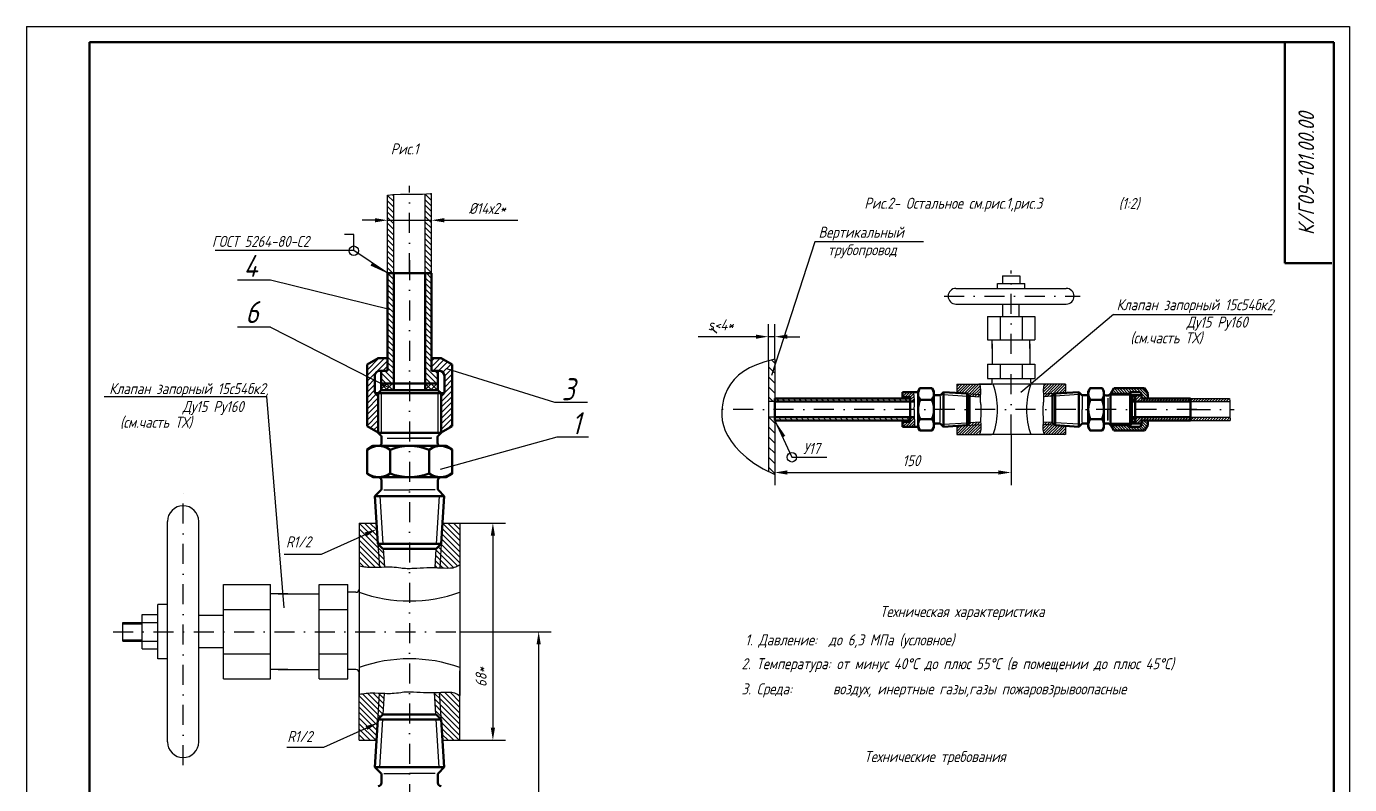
# Model space of a CAD drawing. Header units: millimetres. Extents: x 0 to 6596, y 0 to 3335.
# Drawn here: x 197.6 to 617.6, y 669.7 to 910.4 of the extents above; entities that cross this region are included whole.
import ezdxf

# ---------------------------------------------------------------- set-up
doc = ezdxf.new("R2010")
doc.units = ezdxf.units.MM
doc.header["$LTSCALE"] = 0.5
doc.header["$MEASUREMENT"] = 0
doc.linetypes.add('DASHDOT', pattern=[25.4, 12.7, -6.35, 0, -6.35])
doc.styles.get("Standard").update_dxf_attribs({"font": 'romand.shx', "width": 0.8, "oblique": 15, "height": 3.5})
doc.dimstyles.get("Standard").update_dxf_attribs({"dimscale": 0, "dimtxt": 3.5, "dimasz": 4, "dimexe": 4, "dimexo": 0, "dimgap": 2, "dimtad": 1, "dimrnd": 0.0035, "dimtxsty": 'Standard', "dimcen": 0.09, "dimclrd": 5, "dimazin": 2, "dimtfac": 1, "dimtix": 1, "dimtmove": 0, "dimatfit": 0, "dimfxl": 0, "dimtolj": 1, "dimtzin": 0, "dimarcsym": 0})
pattern_1 = [(135, (59.1219, 202.942), (-0.8838835, -0.8838835), [])]
pattern_2 = [(45, (252.4969, 918.8095), (-0.4419417, 0.4419417), [])]

# ---------------------------------------------------------------- blocks, each defined once
blk = doc.blocks.new('*D296')
at = {"color": 0, "linetype": 'Continuous', "lineweight": -2, "transparency": 16777216}
for p, q in [((312.18, 832.03), (312.18, 852.85)), ((326.18, 832.03), (326.18, 852.85))]:
    blk.add_line(p, q, dxfattribs=at)
at = {"color": 5, "linetype": 'Continuous', "lineweight": -2, "transparency": 16777216}
for p, q in [((308.18, 848.85), (304.18, 848.85)), ((312.18, 848.85), (326.18, 848.85)), ((330.18, 848.85), (353.56, 848.85))]:
    blk.add_line(p, q, dxfattribs=at)
at = {"color": 5, "linetype": 'Continuous', "lineweight": 25, "transparency": 16777216}
for points in [[(308.18, 849.52), (308.18, 848.18), (312.18, 848.85)], [(330.18, 849.52), (330.18, 848.18), (326.18, 848.85)]]:
    blk.add_solid(points, dxfattribs=at)
at = {"layer": 'Defpoints', "color": 0, "linetype": 'Continuous', "lineweight": 25, "transparency": 16777216}
for p in [(326.18, 848.85), (312.18, 832.03), (326.18, 832.03)]:
    blk.add_point(p, dxfattribs=at)
at = {"color": 0, "linetype": 'Continuous', "lineweight": 25, "transparency": 16777216, "insert": (343.87, 852.6), "char_height": 3.5, "attachment_point": 5}
blk.add_mtext('\\A1;%%C14х2*', dxfattribs=at)
blk = doc.blocks.new('*D287')
at = {"color": 0, "linetype": 'Continuous', "lineweight": -2, "transparency": 16777216}
for p, q in [((433.11, 804.2), (433.11, 815.88)), ((435.11, 804.77), (435.11, 815.88))]:
    blk.add_line(p, q, dxfattribs=at)
at = {"color": 5, "linetype": 'Continuous', "lineweight": -2, "transparency": 16777216}
for p, q in [((429.11, 811.88), (410.8, 811.88)), ((435.11, 811.88), (433.11, 811.88)), ((439.11, 811.88), (443.11, 811.88))]:
    blk.add_line(p, q, dxfattribs=at)
at = {"color": 5, "linetype": 'Continuous', "lineweight": 25, "transparency": 16777216}
for points in [[(429.11, 812.55), (429.11, 811.21), (433.11, 811.88)], [(439.11, 812.55), (439.11, 811.21), (435.11, 811.88)]]:
    blk.add_solid(points, dxfattribs=at)
at = {"layer": 'Defpoints', "color": 0, "linetype": 'Continuous', "lineweight": 25, "transparency": 16777216}
for p in [(435.11, 811.88), (433.11, 804.2), (435.11, 804.77)]:
    blk.add_point(p, dxfattribs=at)
at = {"color": 0, "linetype": 'Continuous', "lineweight": 25, "transparency": 16777216, "insert": (417.95, 815.63), "char_height": 3.5, "attachment_point": 5}
blk.add_mtext('\\A1;s<4*', dxfattribs=at)
blk = doc.blocks.new('*D291')
at = {"color": 0, "linetype": 'Continuous', "lineweight": -2, "transparency": 16777216}
for p, q in [((435.11, 785.27), (435.11, 764.75)), ((510.12, 780.78), (510.12, 764.75))]:
    blk.add_line(p, q, dxfattribs=at)
at = {"color": 5, "linetype": 'Continuous', "lineweight": -2, "transparency": 16777216}
blk.add_line((439.11, 768.75), (506.12, 768.75), dxfattribs=at)
at = {"color": 5, "linetype": 'Continuous', "lineweight": 25, "transparency": 16777216}
for points in [[(439.11, 769.41), (439.11, 768.08), (435.11, 768.75)], [(506.12, 769.41), (506.12, 768.08), (510.12, 768.75)]]:
    blk.add_solid(points, dxfattribs=at)
at = {"layer": 'Defpoints', "color": 0, "linetype": 'Continuous', "lineweight": 25, "transparency": 16777216}
for p in [(435.11, 785.27), (510.12, 780.78), (510.12, 768.75)]:
    blk.add_point(p, dxfattribs=at)
at = {"color": 0, "linetype": 'Continuous', "lineweight": 25, "transparency": 16777216, "insert": (478.48, 772.5), "char_height": 3.5, "attachment_point": 5}
blk.add_mtext('\\A1;150', dxfattribs=at)
blk = doc.blocks.new('*D292')
at = {"color": 0, "linetype": 'Continuous', "lineweight": -2, "transparency": 16777216}
for p, q in [((335.18, 752.7), (349.64, 752.7)), ((335.18, 683.7), (349.64, 683.7))]:
    blk.add_line(p, q, dxfattribs=at)
at = {"color": 5, "linetype": 'Continuous', "lineweight": -2, "transparency": 16777216}
blk.add_line((345.64, 748.7), (345.64, 687.7), dxfattribs=at)
at = {"color": 5, "linetype": 'Continuous', "lineweight": 25, "transparency": 16777216}
for points in [[(344.97, 748.7), (346.3, 748.7), (345.64, 752.7)], [(344.97, 687.7), (346.3, 687.7), (345.64, 683.7)]]:
    blk.add_solid(points, dxfattribs=at)
at = {"layer": 'Defpoints', "color": 0, "linetype": 'Continuous', "lineweight": 25, "transparency": 16777216}
for p in [(335.18, 752.7), (335.18, 683.7), (345.64, 683.7)]:
    blk.add_point(p, dxfattribs=at)
at = {"color": 0, "linetype": 'Continuous', "lineweight": 25, "transparency": 16777216, "insert": (341.89, 703.79), "char_height": 3.5, "attachment_point": 5, "rotation": 90}
blk.add_mtext('\\A1;68*', dxfattribs=at)
blk = doc.blocks.new('*D290')
at = {"color": 0, "linetype": 'Continuous', "lineweight": -2, "transparency": 16777216}
for p, q in [((335.18, 718.2), (364.16, 718.2)), ((326.2, 568.2), (364.16, 568.2))]:
    blk.add_line(p, q, dxfattribs=at)
at = {"color": 5, "linetype": 'Continuous', "lineweight": -2, "transparency": 16777216}
blk.add_line((360.16, 714.2), (360.16, 572.2), dxfattribs=at)
at = {"color": 5, "linetype": 'Continuous', "lineweight": 25, "transparency": 16777216}
for points in [[(359.5, 714.2), (360.83, 714.2), (360.16, 718.2)], [(359.5, 572.2), (360.83, 572.2), (360.16, 568.2)]]:
    blk.add_solid(points, dxfattribs=at)
at = {"layer": 'Defpoints', "color": 0, "linetype": 'Continuous', "lineweight": 25, "transparency": 16777216}
for p in [(335.18, 718.2), (326.2, 568.2), (360.16, 568.2)]:
    blk.add_point(p, dxfattribs=at)
at = {"color": 0, "linetype": 'Continuous', "lineweight": 25, "transparency": 16777216, "insert": (356.41, 647.1), "char_height": 3.5, "attachment_point": 5, "rotation": 90}
blk.add_mtext('\\A1;150', dxfattribs=at)

msp = doc.modelspace()

# ---------------------------------------------------------------- hatches: boundary and pattern name
at = {"linetype": 'Continuous', "lineweight": 25}
h = msp.add_hatch(dxfattribs=at)
h.set_pattern_fill('ANSI31', color=256, scale=10, angle=90, style=0)
h.set_pattern_definition(pattern_1)
h.paths.add_polyline_path([(314.178, 857.023), (314.005, 857.017), (312.178, 856.853), (312.178, 832.029), (314.178, 832.029)])
h.paths.add_polyline_path([(326.178, 857.333), (325.788, 857.291), (324.178, 857.204), (324.178, 832.029), (326.178, 832.029)])
h = msp.add_hatch(dxfattribs=at)
h.set_pattern_fill('ANSI31', color=256, scale=10, angle=90, style=0)
h.set_pattern_definition(pattern_1)
h.paths.add_polyline_path([(314.178, 832.029), (312.178, 832.029), (312.178, 832.002), (312.184, 831.998), (312.178, 832.001), (312.178, 801.029), (310.201, 801.029), (310.201, 797.029), (314.178, 797.029)])
h.paths.add_polyline_path([(326.178, 832.029), (324.178, 832.029), (324.178, 797.029), (328.201, 797.029), (328.201, 801.029), (326.178, 801.029)])
h = msp.add_hatch(dxfattribs=at)
h.set_pattern_fill('ANSI31', color=256, scale=10, style=0)
h.set_pattern_definition([(45, (59.1219, 202.942), (-0.8838835, 0.8838835), [])])
h.paths.add_polyline_path([(332.678, 803.002), (329.167, 805.029), (326.178, 805.029), (326.178, 801.029), (328.624, 801.029, -0.4142136), (330.224, 799.429), (330.224, 794.397, -0.1989124), (329.931, 793.69), (329.201, 792.96), (329.201, 781.493), (332.678, 783.5)])
h.paths.add_polyline_path([(308.471, 793.69, -0.1989124), (308.178, 794.397), (308.178, 797.973), (305.678, 799.245), (305.678, 783.5), (309.201, 781.466), (309.201, 792.96)])
h.paths.add_polyline_path([(312.178, 805.029), (309.178, 805.029), (305.678, 803.008), (305.678, 799.245), (308.178, 797.973), (308.178, 799.429, -0.4142136), (309.778, 801.029), (312.178, 801.029)])
h = msp.add_hatch(dxfattribs=at)
h.set_pattern_fill('ANSI31', color=256, scale=18, angle=90, style=0)
h.set_pattern_definition([(135, (105.5528, 283.4416), (-1.59099, -1.59099), [])])
h.paths.add_polyline_path([(435.11, 804.767), (433.11, 804.199), (433.11, 791.27), (435.11, 791.27)])
h.paths.add_polyline_path([(435.11, 786.27), (433.11, 786.27), (433.11, 769.113), (435.11, 768.155)])
h = msp.add_hatch(dxfattribs=at)
h.set_pattern_fill('ANSI37', color=256, scale=10, angle=90, style=0)
h.set_pattern_definition([(135, (59.1219, 202.942), (-0.8838835, -0.8838835), []), (225, (59.1219, 202.942), (0.8838835, -0.8838835), [])])
h.paths.add_polyline_path([(314.178, 797.029), (310.201, 797.029), (310.201, 794.911), (314.178, 794.911)])
h.paths.add_polyline_path([(328.201, 797.029), (324.178, 797.029), (324.178, 794.911), (328.201, 794.911)])
h = msp.add_hatch(dxfattribs=at)
h.set_pattern_fill('ANSI31', color=256, scale=5, style=0)
h.set_pattern_definition(pattern_2)
h.paths.add_polyline_path([(479.469, 783.27), (479.456, 784.173), (479.43, 785.185), (479.399, 786.108), (479.393, 786.27), (478.144, 786.27), (478.144, 784.87), (475.644, 784.87), (475.644, 783.27)])
h.paths.add_polyline_path([(478.144, 792.67), (478.144, 791.27), (479.346, 791.27), (479.346, 791.311), (479.338, 791.995), (479.299, 792.675), (479.218, 793.354), (479.082, 794.034), (479.012, 794.27), (475.644, 794.27), (475.644, 792.67)])
h = msp.add_hatch(dxfattribs=at)
h.set_pattern_fill('ANSI31', color=256, scale=5, style=0)
h.set_pattern_definition(pattern_2)
h.paths.add_polyline_path([(500.38, 793.539, 0.0083455), (500.4, 794.855, 0.0300365), (500.351, 795.662, 0.0101578), (500.191, 796.781), (499.941, 796.781), (492.878, 796.781), (492.878, 794.008), (496.178, 793.802)])
h.paths.add_polyline_path([(500.346, 792.74, 0.005074), (500.38, 793.539), (496.178, 793.802), (496.978, 792.995), (496.978, 792.951)])
h.paths.add_polyline_path([(500.495, 784.007, 0.002508), (500.481, 784.324, -0.0055079), (500.461, 784.807), (496.978, 784.589), (496.978, 784.544), (496.178, 783.738)])
h.paths.add_polyline_path([(500.001, 780.781, 0.018147), (500.332, 781.446, 0.103314), (500.519, 782.287, 0.0136215), (500.495, 784.007), (495.788, 783.713), (492.878, 783.531), (492.878, 780.781)])
h = msp.add_hatch(dxfattribs=at)
h.set_pattern_fill('ANSI31', color=256, scale=5, style=0)
h.set_pattern_definition(pattern_2)
h.paths.add_polyline_path([(527.378, 780.781), (527.378, 783.531), (524.077, 783.738), (520.259, 783.976, 0.0133741), (520.236, 782.287, 0.103314), (520.424, 781.446, 0.018147), (520.754, 780.781)])
h.paths.add_polyline_path([(524.077, 783.738), (523.277, 784.544), (523.277, 784.589), (520.293, 784.776, -0.0051516), (520.275, 784.324, 0.0027554), (520.259, 783.976)])
h.paths.add_polyline_path([(523.277, 792.951), (523.277, 792.995), (524.077, 793.802), (520.375, 793.571, 0.0050741), (520.408, 792.771)])
h.paths.add_polyline_path([(524.077, 793.802), (527.378, 794.008), (527.378, 796.781), (520.564, 796.781, 0.0101578), (520.405, 795.662, 0.0300365), (520.355, 794.855, 0.0081473), (520.375, 793.571)])
h = msp.add_hatch(dxfattribs=at)
h.set_pattern_fill('ANSI31', color=256, scale=5, angle=-90, style=0)
h.set_pattern_definition([(315, (252.4969, 918.8095), (0.4419417, 0.4419417), [])])
h.paths.add_polyline_path([(552.527, 782.031), (553.54, 783.787), (553.54, 785.281), (551.54, 785.281), (551.54, 784.058, -0.4142136), (550.74, 783.258), (548.225, 783.258, -0.1989124), (547.871, 783.405), (547.506, 783.77), (541.772, 783.77), (542.776, 782.031)])
h.paths.add_polyline_path([(547.871, 794.135, -0.1989124), (548.225, 794.281), (550.012, 794.281), (550.648, 795.531), (542.776, 795.531), (541.759, 793.77), (547.506, 793.77)])
h.paths.add_polyline_path([(553.54, 792.281), (553.54, 793.781), (552.53, 795.531), (550.648, 795.531), (550.012, 794.281), (550.74, 794.281, -0.4142136), (551.54, 793.481), (551.54, 792.281)])
h = msp.add_hatch(dxfattribs=at)
h.set_pattern_fill('ANSI31', color=256, scale=10, angle=90, style=0)
h.set_pattern_definition([(135, (-379.4589, 205.492), (-0.8838835, -0.8838835), [])])
h.paths.add_polyline_path([(478.144, 792.27), (435.11, 792.27), (435.11, 791.27), (435.226, 791.27), (476.004, 791.27), (478.144, 791.27)])
h.paths.add_polyline_path([(478.144, 786.27), (463.689, 786.27), (435.11, 786.27), (435.11, 785.27), (478.144, 785.27)])
h = msp.add_hatch(dxfattribs=at)
h.set_pattern_fill('ANSI37', color=256, scale=5, style=0)
h.set_pattern_definition([(45, (252.4969, 918.8095), (-0.4419417, 0.4419417), []), (135, (252.4969, 918.8095), (-0.4419417, -0.4419417), [])])
h.paths.add_polyline_path([(549.54, 791.281), (549.54, 793.27), (548.481, 793.27), (548.481, 791.281)])
h.paths.add_polyline_path([(549.54, 784.27), (549.54, 786.281), (548.481, 786.281), (548.481, 784.27)])
h = msp.add_hatch(dxfattribs=at)
h.set_pattern_fill('ANSI31', color=256, scale=5, style=0)
h.set_pattern_definition(pattern_2)
h.paths.add_polyline_path([(567.04, 791.281), (567.04, 792.281), (567.027, 792.281), (567.025, 792.278), (567.026, 792.281), (551.54, 792.281), (551.54, 793.27), (549.54, 793.27), (549.54, 791.281)])
h.paths.add_polyline_path([(567.04, 785.281), (567.04, 786.281), (549.54, 786.281), (549.54, 784.27), (551.54, 784.27), (551.54, 785.281)])
h = msp.add_hatch(dxfattribs=at)
h.set_pattern_fill('ANSI31', color=256, scale=5, style=0)
h.set_pattern_definition(pattern_2)
h.paths.add_polyline_path([(579.538, 791.281), (579.534, 791.368), (579.453, 792.281), (567.04, 792.281), (567.04, 791.281)])
h.paths.add_polyline_path([(579.692, 785.281), (579.671, 785.477), (579.628, 786.281), (567.04, 786.281), (567.04, 785.281)])
h = msp.add_hatch(dxfattribs=at)
h.set_pattern_fill('ANSI31', color=256, scale=10, angle=90, style=0)
h.set_pattern_definition(pattern_1)
h.paths.add_polyline_path([(335.178, 752.704), (329.678, 752.704), (329.266, 746.102), (328.789, 738.466, 0.0133741), (332.167, 738.421, 0.103314), (333.849, 738.796, 0.018147), (335.178, 739.457)])
h.paths.add_polyline_path([(329.266, 746.102), (327.652, 744.502), (327.563, 744.502), (327.19, 738.535, -0.0051516), (328.093, 738.498, 0.0027554), (328.789, 738.466)])
h.paths.add_polyline_path([(310.84, 744.502), (310.75, 744.502), (309.137, 746.102), (309.6, 738.697, 0.0050741), (311.199, 738.764)])
h.paths.add_polyline_path([(309.137, 746.102), (308.724, 752.704), (303.178, 752.704), (303.178, 739.077, 0.0101578), (305.417, 738.758, 0.0300365), (307.03, 738.659, 0.0081473), (309.6, 738.697)])
h = msp.add_hatch(dxfattribs=at)
h.set_pattern_fill('ANSI31', color=256, scale=10, angle=90, style=0)
h.set_pattern_definition(pattern_1)
h.paths.add_polyline_path([(309.662, 698.708, 0.0083455), (307.03, 698.749, 0.0300365), (305.417, 698.65, 0.0101578), (303.178, 698.33), (303.178, 697.83), (303.178, 683.704), (308.724, 683.704), (309.137, 690.304)])
h.paths.add_polyline_path([(311.261, 698.641, 0.005074), (309.662, 698.708), (309.137, 690.304), (310.75, 691.904), (310.84, 691.904)])
h.paths.add_polyline_path([(328.726, 698.939, 0.002508), (328.093, 698.91, -0.0055079), (327.127, 698.871), (327.563, 691.904), (327.652, 691.904), (329.266, 690.304)])
h.paths.add_polyline_path([(335.178, 697.951, 0.018147), (333.849, 698.612, 0.103314), (332.167, 698.987, 0.0136215), (328.726, 698.939), (329.315, 689.523), (329.678, 683.704), (335.178, 683.704)])

# ---------------------------------------------------------------- linework, layer by layer
for p, q in [((197.571, 910.388), (197.571, 316.388)), ((197.571, 910.388), (617.571, 910.388)), ((617.571, 910.388), (617.571, 316.388)), ((312.184, 831.998), (301.52, 839.202)), ((505.792, 828.716), (514.462, 828.716)), ((505.792, 827.216), (505.792, 828.716)), ((507.377, 831.216), (512.877, 831.216)), ((507.377, 831.216), (507.377, 828.716)), ((512.877, 831.216), (512.877, 828.716)), ((514.462, 827.216), (514.462, 828.716)), ((492.635, 827.216), (527.62, 827.216)), ((492.635, 822.216), (527.62, 822.216)), ((507.562, 818.327), (507.562, 822.216)), ((512.692, 818.327), (512.692, 822.216)), ((502.627, 818.327), (517.627, 818.327)), ((502.627, 810.827), (517.627, 810.827)), ((504.127, 808.102), (504.127, 810.827)), ((516.127, 808.102), (516.127, 810.827)), ((504.127, 809.621), (504.127, 803.102)), ((516.127, 809.621), (516.127, 803.102)), ((502.627, 803.102), (517.627, 803.102)), ((502.627, 798.602), (517.627, 798.602)), ((504.127, 797.281), (504.127, 798.602)), ((516.378, 797.281), (516.378, 798.602)), ((310.196, 793.911), (310.196, 781.345)), ((328.207, 793.911), (328.207, 781.345)), ((485.604, 794.578), (485.604, 788.781)), ((485.604, 788.781), (485.604, 794.578)), ((485.604, 788.758), (485.604, 794.555)), ((485.604, 793.651), (485.604, 794.555)), ((485.604, 794.555), (485.604, 793.758)), ((492.878, 796.781), (503.878, 796.781)), ((527.378, 796.781), (499.941, 796.781)), ((527.378, 796.781), (500.191, 796.781)), ((534.65, 794.578), (534.65, 788.781)), ((534.65, 788.781), (534.65, 794.578)), ((534.65, 788.758), (534.65, 794.555)), ((534.65, 793.651), (534.65, 794.555)), ((534.65, 794.555), (534.65, 793.758)), ((222.284, 792.866), (273.769, 792.866)), ((435.226, 791.27), (433.1, 791.27)), ((487.604, 792.851), (487.604, 788.758)), ((496.978, 788.77), (496.978, 792.956)), ((523.277, 788.77), (523.277, 792.956)), ((532.65, 792.851), (532.65, 788.758)), ((540.861, 792.34), (540.861, 788.781)), ((540.861, 792.096), (540.861, 785.364)), ((547.981, 793.273), (541.698, 793.273)), ((435.226, 786.27), (433.1, 786.27)), ((485.604, 788.781), (485.604, 782.985)), ((487.604, 784.688), (487.604, 788.781)), ((496.978, 788.77), (496.978, 784.584)), ((523.277, 788.77), (523.277, 784.584)), ((532.65, 784.688), (532.65, 788.781)), ((534.65, 788.781), (534.65, 782.985)), ((540.861, 785.223), (540.861, 788.781)), ((435.11, 785.268), (440.495, 773.608)), ((480.644, 782.958), (481.179, 782.031)), ((481.179, 782.031), (484.578, 782.031)), ((485.604, 782.985), (485.054, 782.031)), ((485.604, 783.889), (485.604, 782.985)), ((485.604, 782.985), (485.604, 783.781)), ((534.65, 783.889), (534.65, 782.985)), ((534.65, 782.985), (534.65, 783.781)), ((534.65, 782.985), (535.201, 782.031)), ((539.076, 782.031), (535.677, 782.031)), ((539.611, 782.958), (539.076, 782.031)), ((547.981, 784.267), (541.698, 784.267)), ((312.061, 779.67), (319.178, 779.67)), ((312.549, 779.67), (326.013, 779.67)), ((326.295, 779.67), (319.178, 779.67)), ((330.825, 777.17), (332.678, 776.1)), ((492.878, 780.781), (503.91, 780.781)), ((527.378, 780.781), (500.001, 780.781)), ((332.678, 776.1), (332.678, 769.302)), ((440.495, 773.608), (451.596, 773.608)), ((307.585, 767.249), (319.178, 767.249)), ((319.178, 767.249), (307.585, 767.249)), ((319.224, 767.249), (307.631, 767.249)), ((309.44, 767.249), (307.631, 767.249)), ((307.631, 767.249), (309.224, 767.249)), ((319.178, 767.249), (330.771, 767.249)), ((328.963, 767.249), (330.771, 767.249)), ((330.771, 767.249), (329.178, 767.249)), ((330.771, 767.249), (332.678, 768.35)), ((311.038, 763.249), (319.224, 763.249)), ((327.364, 763.249), (319.178, 763.249)), ((242.309, 683.218), (242.309, 753.188)), ((252.309, 683.218), (252.309, 753.188)), ((303.178, 752.704), (303.178, 698.33)), ((303.178, 752.704), (303.178, 697.83)), ((335.178, 752.704), (335.178, 697.951)), ((305.469, 749.192), (291.14, 742.703)), ((319.201, 744.502), (310.83, 744.502)), ((319.201, 744.502), (327.573, 744.502)), ((260.088, 703.203), (260.088, 733.203)), ((275.088, 703.203), (275.088, 733.203)), ((290.536, 703.203), (290.536, 733.203)), ((299.536, 703.203), (299.536, 733.203)), ((239.309, 709.533), (239.309, 726.873)), ((242.309, 726.873), (239.309, 726.873)), ((280.536, 730.203), (275.088, 730.203)), ((277.498, 730.203), (290.536, 730.203)), ((302.178, 730.704), (299.536, 730.704)), ((234.309, 712.703), (234.309, 723.703)), ((234.309, 723.703), (239.309, 723.703)), ((260.088, 723.333), (252.309, 723.333)), ((228.169, 715.141), (228.169, 721.141)), ((228.169, 721.141), (239.309, 721.141)), ((228.169, 720.641), (234.309, 720.641)), ((228.169, 715.641), (234.309, 715.641)), ((228.169, 715.141), (239.309, 715.141)), ((234.309, 712.703), (239.309, 712.703)), ((260.088, 713.073), (252.309, 713.073)), ((242.309, 709.533), (239.309, 709.533)), ((280.536, 706.203), (275.088, 706.203)), ((277.498, 706.203), (290.536, 706.203)), ((302.178, 706.203), (299.536, 706.203)), ((303.178, 683.704), (303.178, 705.704)), ((335.178, 683.704), (335.178, 705.768)), ((319.201, 691.904), (310.83, 691.904)), ((319.201, 691.904), (327.573, 691.904)), ((305.496, 687.599), (291.843, 681.375)), ((311.038, 673.157), (319.224, 673.157)), ((327.364, 673.157), (319.178, 673.157))]:
    msp.add_line(p, q)
at = {"lineweight": 50}
for p, q in [((217.571, 905.388), (217.571, 321.388)), ((217.571, 905.388), (612.571, 905.388)), ((596.992, 905.212), (596.992, 835.212)), ((612.571, 905.388), (612.571, 321.388)), ((312.178, 832.029), (312.178, 801.029)), ((326.178, 832.029), (326.178, 801.029)), ((596.992, 835.212), (611.992, 835.212)), ((309.178, 805.029), (305.678, 803.008)), ((305.678, 803.008), (305.678, 783.5)), ((309.178, 805.029), (312.178, 805.029)), ((326.178, 805.029), (329.167, 805.029)), ((329.167, 805.029), (332.678, 803.002)), ((332.678, 803.002), (332.678, 783.5)), ((308.178, 799.429), (308.178, 794.397)), ((309.778, 801.029), (312.178, 801.029)), ((310.678, 801.029), (312.178, 801.029)), ((326.178, 801.029), (327.678, 801.029)), ((326.178, 801.029), (328.578, 801.029)), ((330.224, 799.429), (330.224, 794.397)), ((310.196, 794.911), (328.167, 794.911)), ((310.196, 794.911), (328.167, 794.911)), ((310.196, 794.911), (328.167, 794.911)), ((310.196, 794.911), (328.167, 794.911)), ((310.196, 794.911), (328.167, 794.911)), ((310.196, 794.911), (328.207, 794.911)), ((310.201, 797.029), (328.201, 797.029)), ((475.644, 794.27), (475.644, 792.27)), ((480.644, 794.605), (481.179, 795.531)), ((480.644, 794.605), (480.644, 782.958)), ((481.179, 795.531), (485.054, 795.531)), ((485.604, 794.578), (485.054, 795.531)), ((485.604, 794.555), (485.604, 788.758)), ((488.628, 788.77), (488.628, 794.274)), ((496.178, 788.77), (496.178, 793.802)), ((524.077, 788.77), (524.077, 793.802)), ((531.627, 788.77), (531.627, 794.274)), ((534.65, 794.578), (535.201, 795.531)), ((534.65, 794.555), (534.65, 788.758)), ((539.076, 795.531), (535.201, 795.531)), ((539.611, 794.605), (539.076, 795.531)), ((539.611, 794.605), (539.611, 782.958)), ((541.766, 793.781), (542.776, 795.531)), ((552.53, 795.531), (542.776, 795.531)), ((547.871, 794.135), (547.506, 793.77)), ((550.74, 794.281), (548.225, 794.281)), ((553.54, 793.781), (552.53, 795.531)), ((308.471, 793.69), (309.201, 792.96)), ((329.931, 793.69), (329.201, 792.96)), ((478.144, 792.279), (435.11, 792.279)), ((476.004, 791.27), (435.11, 791.27)), ((478.144, 792.27), (435.124, 792.27)), ((478.144, 791.27), (463.277, 791.27)), ((478.144, 792.67), (475.644, 792.67)), ((478.144, 792.67), (478.144, 784.87)), ((481.25, 791.874), (485.006, 791.874)), ((496.978, 788.77), (496.978, 792.995)), ((523.277, 788.77), (523.277, 792.995)), ((539.005, 791.874), (535.249, 791.874)), ((541.698, 793.77), (541.698, 783.785)), ((541.698, 793.77), (541.698, 788.781)), ((548.481, 793.273), (548.481, 784.287)), ((548.481, 793.273), (548.481, 784.287)), ((548.481, 793.273), (548.481, 784.287)), ((548.481, 793.273), (548.481, 784.287)), ((548.481, 793.273), (548.481, 784.287)), ((548.481, 793.273), (548.481, 784.267)), ((549.54, 793.27), (549.54, 784.27)), ((551.54, 793.481), (551.54, 792.281)), ((551.54, 793.031), (551.54, 792.281)), ((567.04, 792.281), (551.54, 792.281)), ((553.54, 793.781), (553.54, 792.281)), ((476.416, 786.27), (435.11, 786.27)), ((478.144, 786.27), (463.689, 786.27)), ((481.233, 785.689), (485.006, 785.689)), ((485.604, 782.985), (485.604, 788.781)), ((488.628, 788.77), (488.628, 783.266)), ((496.178, 788.77), (496.178, 783.738)), ((496.978, 788.77), (496.978, 784.544)), ((523.277, 788.77), (523.277, 784.544)), ((524.077, 788.77), (524.077, 783.738)), ((531.627, 788.77), (531.627, 783.266)), ((534.65, 782.985), (534.65, 788.781)), ((539.022, 785.689), (535.249, 785.689)), ((541.698, 783.77), (541.698, 788.781)), ((309.178, 781.48), (305.678, 783.5)), ((309.201, 781.345), (329.17, 781.345)), ((309.201, 781.345), (319.178, 781.345)), ((329.201, 781.345), (319.178, 781.345)), ((329.201, 781.493), (332.678, 783.5)), ((478.144, 785.27), (435.11, 785.27)), ((478.144, 785.27), (435.124, 785.27)), ((475.644, 785.27), (475.644, 783.27)), ((478.144, 784.87), (475.644, 784.87)), ((480.644, 782.958), (481.179, 782.031)), ((481.179, 782.031), (485.054, 782.031)), ((485.604, 782.985), (485.054, 782.031)), ((534.65, 782.985), (535.201, 782.031)), ((539.076, 782.031), (535.201, 782.031)), ((539.611, 782.958), (539.076, 782.031)), ((541.772, 783.77), (542.776, 782.031)), ((552.527, 782.031), (542.776, 782.031)), ((547.871, 783.405), (547.506, 783.77)), ((550.74, 783.258), (548.225, 783.258)), ((551.54, 785.281), (551.54, 784.531)), ((551.54, 785.281), (551.54, 784.081)), ((567.04, 785.281), (551.54, 785.281)), ((553.54, 783.787), (552.527, 782.031)), ((553.54, 785.281), (553.54, 783.787)), ((307.532, 777.17), (305.678, 776.1)), ((307.532, 777.17), (330.825, 777.17)), ((330.825, 777.17), (332.678, 776.1)), ((305.678, 776.1), (305.678, 768.35)), ((312.994, 775.958), (312.994, 768.446)), ((325.363, 775.992), (325.363, 768.446)), ((332.678, 776.1), (332.678, 768.35)), ((307.585, 767.249), (305.678, 768.35)), ((307.631, 767.249), (319.224, 767.249)), ((330.771, 767.249), (319.178, 767.249)), ((330.771, 767.249), (332.678, 768.35)), ((319.201, 761.202), (308.193, 761.202)), ((319.201, 761.202), (330.209, 761.202)), ((319.201, 746.102), (309.137, 746.102)), ((319.201, 744.502), (310.75, 744.502)), ((319.201, 746.102), (329.266, 746.102)), ((319.201, 744.502), (327.652, 744.502)), ((319.201, 690.304), (309.137, 690.304)), ((319.201, 691.904), (310.75, 691.904)), ((319.201, 691.904), (327.652, 691.904)), ((319.201, 690.304), (329.266, 690.304)), ((319.201, 675.204), (308.193, 675.204)), ((319.201, 675.204), (330.209, 675.204))]:
    msp.add_line(p, q, dxfattribs=at)
at = {"linetype": 'Continuous', "lineweight": 25}
for p, q in [((312.178, 832.029), (312.178, 856.853)), ((314.178, 832.029), (314.178, 857.023)), ((324.178, 832.029), (324.178, 857.204)), ((326.178, 832.029), (326.178, 857.333)), ((447.842, 842.009), (434.034, 799.508)), ((301.52, 839.202), (257.519, 839.202)), ((275.022, 814.845), (312.652, 795.696)), ((542.652, 818.921), (513.203, 794.191)), ((542.652, 818.921), (593.043, 818.921)), ((415.036, 814.607), (416.718, 813.056)), ((433.11, 804.199), (433.11, 769.113)), ((435.11, 804.767), (435.11, 768.155)), ((308.64, 794.138), (309.427, 794.138)), ((328.976, 794.138), (329.753, 794.138)), ((495.788, 793.826), (500.38, 793.539)), ((524.077, 793.802), (520.358, 793.57)), ((548.095, 794.051), (548.095, 793.657)), ((273.769, 792.866), (279.264, 725.742)), ((488.628, 793.472), (496.178, 793.001)), ((496.978, 792.951), (500.346, 792.74)), ((523.277, 792.951), (520.408, 792.771)), ((531.627, 793.472), (524.077, 793.001)), ((567.04, 792.281), (579.453, 792.281)), ((567.04, 791.281), (579.538, 791.281)), ((567.04, 786.281), (579.628, 786.281)), ((435.11, 785.27), (435.11, 770.553)), ((488.628, 784.067), (496.178, 784.539)), ((495.788, 783.713), (500.495, 784.007)), ((496.978, 784.589), (500.446, 784.806)), ((524.077, 783.738), (520.243, 783.977)), ((523.277, 784.589), (520.293, 784.776)), ((531.627, 784.067), (524.077, 784.539)), ((548.095, 783.883), (548.095, 783.494)), ((567.04, 785.281), (579.692, 785.281)), ((309.796, 761.202), (310.74, 746.102)), ((328.606, 761.202), (327.663, 746.102)), ((309.137, 746.102), (309.602, 738.664)), ((310.84, 744.502), (311.199, 738.764)), ((327.563, 744.502), (327.19, 738.535)), ((329.266, 746.102), (328.787, 738.435)), ((309.088, 689.523), (309.662, 698.708)), ((310.84, 691.904), (311.261, 698.641)), ((327.563, 691.904), (327.129, 698.839)), ((329.315, 689.523), (328.726, 698.939)), ((309.796, 675.204), (310.74, 690.304)), ((328.606, 675.204), (327.663, 690.304))]:
    msp.add_line(p, q, dxfattribs=at)
at = {"linetype": 'DASHDOT', "lineweight": 25}
for p, q in [((319.201, 832.029), (319.201, 859.812)), ((510.124, 780.781), (510.124, 832.87)), ((567.04, 788.77), (580.932, 788.77))]:
    msp.add_line(p, q, dxfattribs=at)
at = {"linetype": 'Continuous', "lineweight": 30}
for p, q in [((301.52, 844.357), (298.519, 844.357)), ((301.52, 839.202), (301.52, 844.357))]:
    msp.add_line(p, q, dxfattribs=at)
at = {"lineweight": 25}
for p, q in [((482.319, 842.009), (447.842, 842.009)), ((275.022, 829.864), (264.554, 829.864)), ((313.287, 820.446), (275.022, 829.864)), ((275.022, 814.845), (264.554, 814.845)), ((330.878, 801.818), (365.192, 791.064)), ((365.192, 791.064), (375.66, 791.064)), ((435.11, 787.854), (435.11, 789.565)), ((329.023, 769.831), (366.064, 780.044)), ((366.064, 780.044), (375.951, 780.044)), ((291.14, 742.703), (279.427, 742.703)), ((291.843, 681.375), (280.184, 681.375))]:
    msp.add_line(p, q, dxfattribs=at)
at = {"linetype": 'DASHDOT'}
for p, q in [((319.201, 836.146), (319.201, 610.198)), ((488.911, 824.716), (532.087, 824.716)), ((569.099, 788.77), (418.324, 788.77)), ((247.309, 675.771), (247.309, 762.123)), ((225.096, 718.203), (340.41, 718.203))]:
    msp.add_line(p, q, dxfattribs=at)
at = {"linetype": 'Continuous', "lineweight": 50}
for p, q in [((312.178, 832.029), (326.178, 832.029)), ((314.178, 794.911), (314.178, 832.029)), ((324.178, 794.911), (324.178, 832.029)), ((310.201, 801.029), (310.201, 794.911)), ((328.201, 801.029), (328.201, 794.911)), ((309.201, 793.911), (310.196, 794.911)), ((309.201, 793.911), (329.178, 793.911)), ((309.201, 793.911), (319.168, 793.911)), ((329.201, 793.911), (319.188, 793.911)), ((329.201, 793.911), (328.207, 794.911)), ((480.394, 794.27), (475.644, 794.27)), ((485.604, 794.578), (485.604, 788.781)), ((488.628, 794.274), (487.677, 793.331)), ((488.628, 794.274), (496.178, 793.802)), ((496.178, 793.802), (496.978, 792.995)), ((524.077, 793.802), (523.277, 792.995)), ((531.627, 794.274), (524.077, 793.802)), ((531.627, 794.274), (532.577, 793.331)), ((534.65, 794.578), (534.65, 788.781)), ((435.11, 792.279), (435.11, 785.27)), ((479.346, 791.27), (478.144, 791.27)), ((486.104, 793.258), (487.501, 793.258)), ((534.15, 793.258), (532.753, 793.258)), ((541.698, 793.77), (541.21, 793.293)), ((547.981, 793.77), (547.981, 783.781)), ((547.981, 793.77), (547.981, 788.786)), ((547.981, 793.77), (548.481, 793.273)), ((551.54, 793.27), (548.481, 793.27)), ((548.481, 791.281), (567.04, 791.281)), ((567.04, 792.281), (567.04, 785.281)), ((479.393, 786.27), (478.144, 786.27)), ((547.981, 783.77), (547.981, 788.776)), ((548.481, 786.281), (567.04, 786.281)), ((309.201, 781.345), (310.155, 780.369)), ((329.201, 781.345), (328.248, 780.415)), ((480.394, 783.27), (475.644, 783.27)), ((486.104, 784.281), (487.501, 784.281)), ((488.628, 783.266), (487.677, 784.209)), ((488.628, 783.266), (496.178, 783.738)), ((496.178, 783.738), (496.978, 784.544)), ((524.077, 783.738), (523.277, 784.544)), ((531.627, 783.266), (524.077, 783.738)), ((531.627, 783.266), (532.577, 784.209)), ((534.15, 784.281), (532.753, 784.281)), ((541.698, 783.77), (541.233, 784.247)), ((547.981, 783.77), (548.481, 784.267)), ((551.54, 784.27), (548.481, 784.27)), ((307.585, 767.249), (319.178, 767.249)), ((310.224, 766.249), (310.224, 763.455)), ((328.178, 766.249), (328.178, 763.455)), ((308.193, 761.202), (310.079, 763.103)), ((308.193, 761.202), (309.137, 746.102)), ((330.209, 761.202), (328.323, 763.103)), ((330.209, 761.202), (329.266, 746.102)), ((309.137, 746.102), (310.75, 744.502)), ((329.266, 746.102), (327.652, 744.502)), ((308.193, 675.204), (309.137, 690.304)), ((309.137, 690.304), (310.75, 691.904)), ((329.266, 690.304), (327.652, 691.904)), ((330.209, 675.204), (329.266, 690.304)), ((308.193, 675.204), (310.079, 673.303)), ((310.224, 670.157), (310.224, 672.951)), ((328.178, 670.157), (328.178, 672.951)), ((330.209, 675.204), (328.323, 673.303))]:
    msp.add_line(p, q, dxfattribs=at)
at = {"linetype": 'Continuous'}
for p, q in [((502.627, 818.327), (502.627, 810.827)), ((506.627, 818.327), (506.627, 810.827)), ((513.627, 818.327), (513.627, 810.827)), ((517.627, 818.327), (517.627, 810.827)), ((502.627, 803.102), (502.627, 798.602)), ((506.627, 803.102), (506.627, 798.602)), ((513.627, 803.102), (513.627, 798.602)), ((517.627, 803.102), (517.627, 798.602)), ((485.604, 794.555), (485.604, 788.758)), ((492.878, 796.781), (492.878, 794.008)), ((527.378, 796.781), (527.378, 794.001)), ((534.65, 794.555), (534.65, 788.758)), ((485.604, 782.985), (485.604, 788.781)), ((534.65, 782.985), (534.65, 788.781)), ((492.878, 783.531), (492.878, 780.781)), ((527.378, 783.572), (527.378, 780.781)), ((307.631, 767.249), (319.224, 767.249)), ((330.771, 767.249), (319.178, 767.249)), ((303.178, 752.704), (308.738, 752.704)), ((329.597, 752.704), (335.178, 752.704)), ((260.088, 733.203), (275.088, 733.203)), ((290.536, 733.203), (299.536, 733.203)), ((260.088, 725.203), (275.088, 725.203)), ((290.536, 725.203), (299.536, 725.203)), ((260.088, 711.203), (275.088, 711.203)), ((290.536, 711.203), (299.536, 711.203)), ((260.088, 703.203), (275.088, 703.203)), ((290.536, 703.203), (299.536, 703.203)), ((303.178, 683.704), (308.724, 683.704)), ((329.678, 683.704), (335.178, 683.704))]:
    msp.add_line(p, q, dxfattribs=at)
at = {"color": 3, "linetype": 'Continuous', "lineweight": 50}
for p, q in [((309.201, 793.911), (309.201, 781.345)), ((329.201, 793.911), (329.201, 781.345)), ((547.981, 793.77), (541.698, 793.77)), ((547.981, 783.77), (541.698, 783.77))]:
    msp.add_line(p, q, dxfattribs=at)
at = {"color": 1, "linetype": 'Continuous', "lineweight": 50}
for p, q in [((541.033, 793.22), (540.111, 793.22)), ((541.056, 784.32), (540.111, 784.32)), ((310.301, 780.015), (310.301, 778.17)), ((328.101, 780.061), (328.101, 778.17))]:
    msp.add_line(p, q, dxfattribs=at)
at = {"linetype": 'Continuous', "lineweight": 25}
for points in [[(312.178, 856.853), (314.005, 857.017), (316.257, 857.098), (318.547, 857.114), (320.891, 857.116), (323.3, 857.157), (325.788, 857.291), (326.178, 857.333)], [(435.11, 804.767), (432.003, 803.885), (429.339, 802.957), (427.111, 801.962), (425.225, 800.858), (423.603, 799.612), (422.218, 798.236), (421.061, 796.753), (420.12, 795.186), (419.385, 793.558), (418.843, 791.892), (418.485, 790.211), (418.299, 788.538), (418.278, 786.891), (418.437, 785.264), (418.793, 783.645), (419.365, 782.025), (420.171, 780.392), (421.229, 778.735), (422.556, 777.043), (424.173, 775.304), (426.114, 773.517), (428.496, 771.706), (431.45, 769.907), (435.11, 768.155)], [(479.012, 794.27), (479.082, 794.034), (479.218, 793.354), (479.299, 792.675), (479.338, 791.995), (479.346, 791.311), (479.337, 790.622), (479.321, 789.926), (479.312, 789.219), (479.318, 788.498), (479.338, 787.749), (479.366, 786.958), (479.399, 786.108), (479.43, 785.185), (479.456, 784.173), (479.469, 783.27)], [(579.453, 792.281), (579.534, 791.368), (579.575, 790.242), (579.583, 789.097), (579.584, 787.925), (579.605, 786.721), (579.671, 785.477), (579.692, 785.281)]]:
    msp.add_lwpolyline(points, dxfattribs=at)
for points, format in [([(312.184, 831.998, 0, 1, 0), (307.038, 834.883, 1, 1, 0)], "xyseb"), ([(500.191, 796.781, -0.0101578), (500.351, 795.662, -0.0300365), (500.4, 794.855, -0.013798), (500.343, 792.68, 0.026226), (500.341, 791.535, 0.0283104), (500.487, 790.184, -0.0375646), (500.578, 789.164, -0.0189856), (500.554, 788.159, 0.0089145), (500.46, 786.022, 0.0193585), (500.481, 784.324, -0.01613), (500.519, 782.287, -0.103314), (500.332, 781.446, -0.018147), (500.001, 780.781)], "xyb"), ([(520.564, 796.781, 0.0101578), (520.405, 795.662, 0.0300365), (520.355, 794.855, 0.013798), (520.413, 792.68, -0.026226), (520.414, 791.535, -0.0283104), (520.268, 790.184, 0.0375646), (520.177, 789.164, 0.0189856), (520.201, 788.159, -0.0089145), (520.296, 786.022, -0.0193585), (520.275, 784.324, 0.01613), (520.236, 782.287, 0.103314), (520.424, 781.446, 0.018147), (520.754, 780.781)], "xyb"), ([(435.11, 785.268, 0, 1, 0), (438.02, 780.136, 1, 1, 0)], "xyseb"), ([(303.178, 739.077, 0.0101578), (305.417, 738.758, 0.0300365), (307.03, 738.659, 0.013798), (311.38, 738.773, -0.026226), (313.67, 738.777, -0.0283104), (316.372, 738.485, 0.0375646), (318.413, 738.303, 0.0189856), (320.422, 738.351, -0.0089145), (324.697, 738.54, -0.0193585), (328.093, 738.498, 0.01613), (332.167, 738.421, 0.103314), (333.849, 738.796, 0.018147), (335.178, 739.457)], "xyb"), ([(303.178, 698.33, -0.0101578), (305.417, 698.65, -0.0300365), (307.03, 698.749, -0.013798), (311.38, 698.634, 0.026226), (313.67, 698.631, 0.0283104), (316.372, 698.923, -0.0375646), (318.413, 699.105, -0.0189856), (320.422, 699.057, 0.0089145), (324.697, 698.868, 0.0193585), (328.093, 698.91, -0.01613), (332.167, 698.987, -0.103314), (333.849, 698.612, -0.018147), (335.178, 697.951)], "xyb")]:
    msp.add_lwpolyline(points, format=format)
for centre in [(301.47, 839.182), (440.559, 773.575)]:
    msp.add_circle(centre, 1.5)
for centre, radius, start, end in [((492.635, 824.716), 2.5, 90, 270), ((527.62, 824.716), 2.5, 270, 90), ((503.627, 797.281), 0.5, 270, 0), ((482.125, 788.781), 23.694, 340.26696, 19.73304), ((538.696, 788.781), 23.694, 160.26696, 199.73304), ((516.878, 797.281), 0.5, 180, 270), ((247.309, 753.188), 5, 0, 180), ((302.178, 731.704), 1, 270, 0), ((319.178, 775.34), 47.388, 250.26696, 289.73304), ((302.178, 705.203), 1, 0, 90), ((319.178, 662.198), 47.388, 70.26696, 109.73304), ((247.309, 683.218), 5, 180, 0)]:
    msp.add_arc(centre, radius, start, end)
at = {"lineweight": 50}
for centre, radius, start, end in [((309.778, 799.429), 1.6, 90, 180), ((328.624, 799.429), 1.6, 0, 90), ((309.178, 794.397), 1, 180, 225), ((329.224, 794.397), 1, 315, 0), ((329.224, 794.397), 1, 315, 0), ((483.662, 793.685), 3.017, 142.25694, 216.90092), ((482.585, 793.674), 3.017, 323.36479, 38.01273), ((537.669, 793.674), 3.017, 141.98727, 216.63521), ((536.593, 793.685), 3.017, 323.09908, 37.74306), ((548.225, 793.781), 0.5, 90, 135), ((550.74, 793.481), 0.8, 360, 90), ((483.662, 783.9), 3.017, 143.6296, 218.28339), ((482.585, 783.889), 3.017, 321.98727, 36.63521), ((537.669, 783.889), 3.017, 143.36479, 218.01273), ((536.593, 783.9), 3.017, 321.71661, 36.3704), ((548.225, 783.758), 0.5, 225, 270), ((548.225, 783.758), 0.5, 225, 270), ((550.74, 784.058), 0.8, 270, 0), ((309.371, 771.134), 6.033, 53.09908, 127.74306), ((328.941, 771.134), 6.033, 51.71661, 126.3704), ((309.394, 773.287), 6.033, 231.98727, 306.63521), ((328.963, 773.287), 6.033, 233.36479, 308.01273)]:
    msp.add_arc(centre, radius, start, end, dxfattribs=at)
at = {"linetype": 'Continuous', "lineweight": 50}
for centre, radius, start, end in [((480.394, 794.52), 0.25, 270, 0), ((488.944, 788.761), 8.3, 157.97106, 201.72013), ((477.313, 788.781), 8.291, 338.1012, 21.8988), ((486.104, 793.758), 0.5, 180, 270), ((487.501, 793.508), 0.25, 270, 314.76975), ((532.753, 793.508), 0.25, 225.23025, 270), ((534.15, 793.758), 0.5, 270, 360), ((542.942, 788.781), 8.291, 158.1012, 201.8988), ((531.311, 788.761), 8.3, 338.27987, 22.02894), ((540.111, 793.72), 0.5, 180, 270), ((541.033, 793.47), 0.25, 270, 315), ((480.394, 783.02), 0.25, 360, 90), ((486.104, 783.781), 0.5, 90, 180), ((487.501, 784.031), 0.25, 45.23025, 90), ((532.753, 784.031), 0.25, 90, 134.76975), ((534.15, 783.781), 0.5, 0, 90), ((540.111, 783.82), 0.5, 90, 180), ((541.056, 784.07), 0.25, 45, 90), ((309.301, 778.17), 1, 270, 0), ((309.801, 780.015), 0.5, 0, 45), ((319.22, 760.57), 16.6, 68.27987, 112.02894), ((328.601, 780.061), 0.5, 135, 180), ((329.101, 778.17), 1, 180, 270), ((309.224, 766.249), 1, 360, 90), ((319.178, 783.831), 16.582, 248.1012, 291.8988), ((329.178, 766.249), 1, 90, 180), ((309.724, 763.455), 0.5, 315.23025, 360), ((328.678, 763.455), 0.5, 180, 224.76975), ((309.724, 672.951), 0.5, 0, 44.76975), ((328.678, 672.951), 0.5, 135.23025, 180), ((309.224, 670.157), 1, 270, 0), ((329.178, 670.157), 1, 180, 270)]:
    msp.add_arc(centre, radius, start, end, dxfattribs=at)
for points in [[(304.904, 749.7), (305.454, 748.486), (308.822, 750.743)], [(305.219, 688.205), (305.772, 686.992), (309.135, 689.258)]]:
    msp.add_solid(points)
at = {"layer": 'Defpoints', "color": 0, "linetype": 'ByBlock'}
for p in [(490.135, 824.716), (530.12, 824.716), (485.604, 793.359), (485.604, 793.336), (534.65, 793.359), (534.65, 793.336), (485.604, 784.204), (534.65, 784.204), (492.878, 780.781), (310.024, 767.249), (310.07, 767.249), (328.333, 767.249), (247.309, 758.188), (228.169, 718.141), (335.178, 683.704), (247.309, 678.218)]:
    msp.add_point(p, dxfattribs=at)
at = {"layer": 'Defpoints', "color": 0, "linetype": 'ByBlock', "lineweight": 50}
for p in [(310.156, 794.911), (310.156, 794.911), (323.974, 794.911), (547.644, 793.908), (308.926, 793.236), (329.477, 793.236), (548.481, 793.292), (548.481, 793.292), (548.481, 786.383), (547.644, 783.632)]:
    msp.add_point(p, dxfattribs=at)

# ---------------------------------------------------------------- texts
at = {"linetype": 'Continuous', "lineweight": 25, "oblique": 15, "width": 0.8}
for s, p in [('Рис.1', (313.212, 869.753)), ('Рис.2- Остальное см.рис.1,рис.3', (463.535, 852.502)), ('(1:2)', (544.305, 852.414)), ('ГОСТ 5264-80-С2', (256.444, 840.381))]:
    msp.add_text(s, height=3.5, dxfattribs=at).set_placement(p)
at = {"lineweight": 35, "insert": (601.334, 844.128), "char_height": 5, "width": 116.21881, "attachment_point": 1, "rotation": 90}
msp.add_mtext('К/Г09-101.00.00 ', dxfattribs=at)
at = {"lineweight": 25, "char_height": 3.5, "attachment_point": 1}
for s, insert, width in [('Вертикальный ', (449.013, 846.794), 77.57516), ('трубопровод', (451.934, 841.224), 77.57516), ('Клапан запорный 15с54бк2,', (543.618, 823.779), 52.85785), ('Ду15 Ру160', (565.853, 818.253), 41.16479), ('(см.часть ТХ)', (547.971, 813.261), 43.71847), ('Клапан запорный 15с54бк2,', (223.833, 797.123), 52.85785), ('Ду15 Ру160', (247.142, 791.431), 41.16479), ('(см.часть ТХ)', (227.259, 786.439), 43.71847), ('У17', (444.163, 778.119), 15.41418), ('R1/2', (279.963, 748.462), 32.71899), ('Техническая характеристика', (468.505, 726.363), 128.61017), ('1. Давление:  до 6,3 МПа (условное)', (425.75, 717.349), 144.12614), ('2. Температура: от минус 40%%DС до плюс 55%%DС (в помещении до плюс 45%%DС)', (424.583, 709.78), 188.88904), ('3. Среда:       воздух, инертные газы,газы пожаровзрывоопасные ', (424.603, 701.788), 174.10989), ('R1/2', (280.383, 686.655), 32.71899), ('Технические требования', (463.524, 680.311), 102.79093)]:
    msp.add_mtext(s, dxfattribs=dict(at, insert=insert, width=width))
at = {"lineweight": 35, "char_height": 7, "width": 25.82314, "attachment_point": 1}
for s, insert in [('4', (266.492, 837.83)), ('6', (267.041, 823.194)), ('3', (367.463, 798.687)), ('1', (370.582, 787.887))]:
    msp.add_mtext(s, dxfattribs=dict(at, insert=insert))

# ---------------------------------------------------------------- dimensions: what is measured, and where the dimension line sits
at = {"linetype": 'Continuous', "lineweight": 25}
for base, p1, p2, text, picture, middle in [((326.178, 848.848), (312.178, 832.029), (326.178, 832.029), '%%C<>х2*', '*D296', (343.869, 848.848)), ((435.11, 811.88), (433.11, 804.199), (435.11, 804.767), 's<4*', '*D287', (417.952, 811.88)), ((510.124, 768.748), (435.11, 785.268), (510.124, 780.781), '150', '*D291', (478.483, 768.748))]:
    dim = msp.add_linear_dim(base=base, p1=p1, p2=p2, text=text, dimstyle='Standard', override={"dimscale": 1}, dxfattribs=at)
    dim.commit()
    dim.dimension.update_dxf_attribs({"geometry": picture, "text_midpoint": middle, "dimtype": 160})
dim = msp.add_linear_dim(base=(345.636, 683.704), p1=(335.178, 752.704), p2=(335.178, 683.704), angle=90, text='68*', dimstyle='Standard', override={"dimscale": 1}, dxfattribs=at)
dim.commit()
dim.dimension.update_dxf_attribs({"geometry": '*D292', "text_midpoint": (345.636, 703.79), "dimtype": 160})
dim = msp.add_linear_dim(base=(360.164, 568.199), p1=(335.178, 718.203), p2=(326.201, 568.199), angle=90, dimstyle='Standard', override={"dimscale": 1}, dxfattribs=at)
dim.commit()
dim.dimension.update_dxf_attribs({"geometry": '*D290', "text_midpoint": (360.164, 647.103), "dimtype": 160})

doc.saveas('drawing.dxf')
